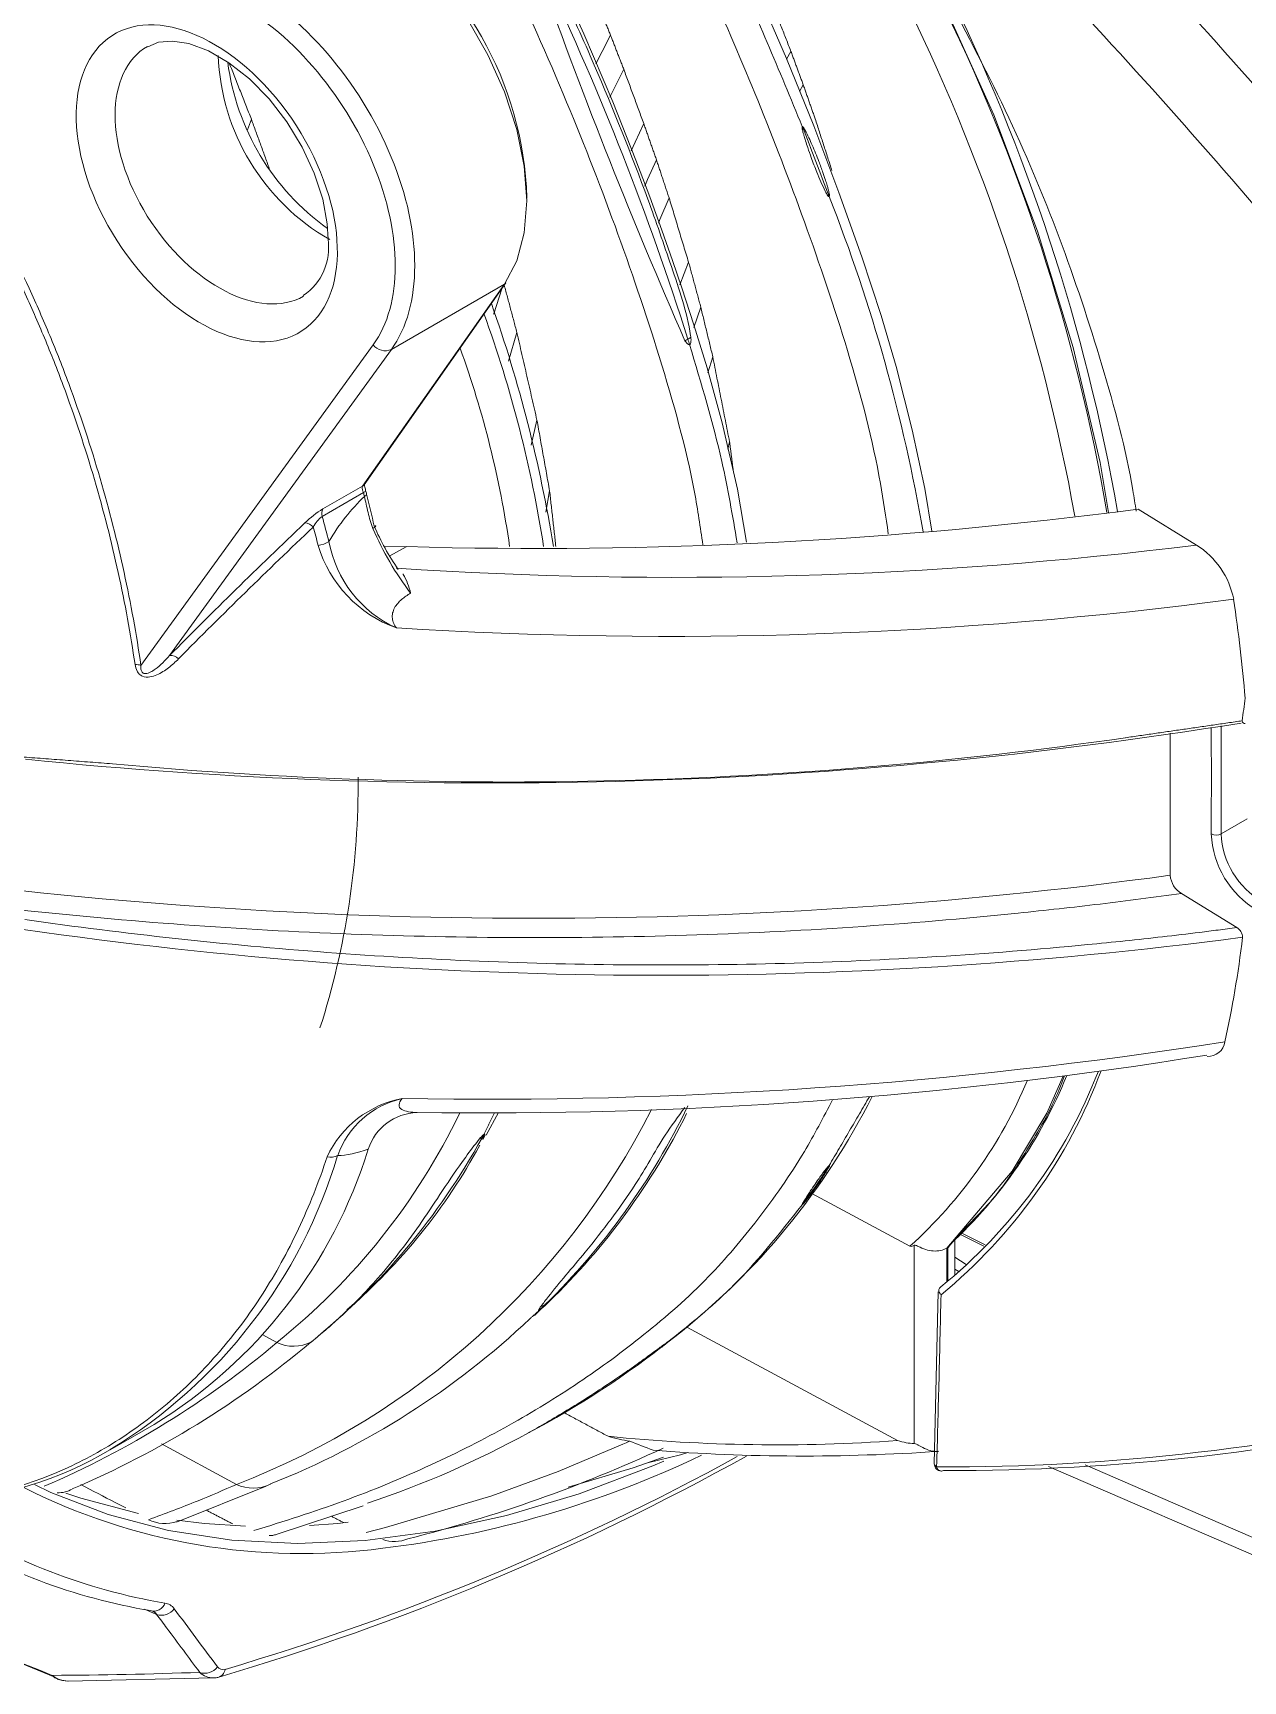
# Model space of a CAD drawing. Extents: x 9.3 to 87, y 1.1 to 68.8.
# Drawn here: x 60.612 to 63.181, y 1.246 to 4.746 of the extents above; entities that cross this region are included whole.
import ezdxf

# ---------------------------------------------------------------- set-up
doc = ezdxf.new("R2010")
doc.units = 0
doc.header["$MEASUREMENT"] = 0
doc.linetypes.add('SLD-Solid', pattern=[0])
doc.layers.add('OBJECT', color=7, linetype='CONTINUOUS')

msp = doc.modelspace()

# ---------------------------------------------------------------- linework, layer by layer
at = {"layer": 'OBJECT', "linetype": 'SLD-Solid', "lineweight": 15}
for p, q in [((62.2214, 4.7062), (62.2119, 4.6898)), ((62.2474, 4.6357), (62.2395, 4.6216)), ((61.0759, 4.5624), (61.0674, 4.54)), ((62.004, 4.2591), (61.9854, 4.2105)), ((61.312, 3.7835), (61.6132, 4.2122)), ((61.3151, 3.7863), (61.6163, 4.215)), ((61.373, 4.0735), (61.6132, 4.2122)), ((62.0299, 4.1634), (62.0149, 4.1204)), ((61.6395, 4.1096), (61.6217, 4.0489)), ((60.8414, 3.4026), (61.3345, 4.0835)), ((61.373, 4.0735), (60.9021, 3.4234)), ((62.0554, 4.058), (62.0446, 4.0236)), ((61.6821, 3.9234), (61.6698, 3.8705)), ((62.091, 3.8775), (62.0871, 3.8616)), ((61.2278, 3.7349), (61.312, 3.7835)), ((61.3149, 3.7861), (61.3151, 3.7863)), ((61.316, 3.7836), (61.316, 3.7836)), ((61.3139, 3.7695), (61.2264, 3.719)), ((61.709, 3.773), (61.7011, 3.728)), ((62.9586, 3.7344), (63.0823, 3.658)), ((61.4045, 3.6547), (61.357, 3.6552)), ((61.4045, 3.6547), (61.3701, 3.6349)), ((63.0266, 3.2583), (63.0266, 2.9568)), ((63.1345, 3.0449), (63.1897, 3.0767)), ((63.168, 2.8457), (63.0505, 2.9183)), ((61.5741, 2.405), (61.6005, 2.4527)), ((62.474, 2.1689), (62.2657, 2.281)), ((62.4828, 1.7498), (62.4828, 2.1707)), ((62.5694, 2.1082), (62.5694, 2.1826)), ((62.6308, 2.1689), (62.5811, 2.1939)), ((62.6338, 2.1719), (62.5842, 2.1969)), ((62.5547, 2.1662), (62.5523, 2.1648)), ((62.5523, 2.1648), (62.5523, 2.0937)), ((62.5547, 2.0957), (62.5547, 2.1662)), ((62.5694, 2.1455), (62.593, 2.1303)), ((62.5775, 2.1151), (62.5694, 2.1203)), ((62.534, 2.0722), (62.5256, 1.707)), ((61.6771, 2.0219), (61.6926, 2.0371)), ((61.7013, 2.0451), (61.7061, 2.0497)), ((62.4478, 1.7562), (62.0001, 1.9972)), ((61.1003, 1.9808), (61.1301, 1.9647)), ((60.7758, 1.7364), (60.8691, 1.7902)), ((61.0441, 1.6632), (60.8847, 1.7491)), ((62.7679, 1.7015), (63.7987, 1.2544)), ((62.8462, 1.7045), (63.7723, 1.3028)), ((60.9166, 1.5833), (61.107, 1.6597)), ((61.1285, 1.5569), (61.3129, 1.6179)), ((60.6865, 1.2456), (60.9957, 1.2522))]:
    msp.add_line(p, q, dxfattribs=at)
at = {"layer": 'OBJECT', "linetype": 'SLD-Solid', "lineweight": 15, "flags": 128}
for points in [[(62.5201, 3.6876), (62.5052, 3.7782), (62.479, 3.9026), (62.4449, 4.0376), (62.4131, 4.146), (62.3721, 4.2699), (62.3233, 4.4069), (62.2696, 4.5486), (62.2117, 4.6914), (62.15, 4.8341), (62.0864, 4.9718), (61.9569, 5.229), (61.825, 5.4743), (61.6871, 5.7154), (61.6321, 5.808), (61.574, 5.9038), (61.5196, 5.9913)], [(62.1273, 3.6643), (62.1076, 3.7766), (62.0754, 3.9179), (62.0437, 4.0343), (62.0154, 4.126), (61.9898, 4.2044), (61.9701, 4.2627), (61.9475, 4.327), (61.9218, 4.3978), (61.8923, 4.4755), (61.8429, 4.5992), (61.7813, 4.7442), (61.7025, 4.9181), (61.6013, 5.1264), (61.473, 5.3706), (61.3155, 5.6481), (61.1282, 5.953)], [(61.6132, 4.2122), (61.6393, 4.2617), (61.6552, 4.3212), (61.6606, 4.389), (61.6552, 4.463), (61.6393, 4.5409), (61.6132, 4.6205), (61.5779, 4.6992), (61.5343, 4.7747), (61.4838, 4.8446), (61.428, 4.9069), (61.3685, 4.9597), (61.3071, 5.0014)], [(62.8958, 3.7275), (62.8777, 3.8337), (62.8204, 4.0776), (62.7448, 4.3248), (62.652, 4.5715), (62.5352, 4.831), (62.5352, 4.8311), (62.5352, 4.8311)], [(60.856, 4.7165), (60.8787, 4.7261), (60.9085, 4.7285), (60.9431, 4.723), (60.9847, 4.7075), (61.0282, 4.6823), (61.0717, 4.648), (61.1133, 4.6056), (61.1513, 4.5568), (61.1838, 4.5035), (61.2094, 4.4479), (61.2273, 4.3927), (61.2368, 4.3402), (61.2386, 4.308)], [(61.8383, 4.7409), (61.8203, 4.7064), (61.8068, 4.6799)], [(61.8664, 4.6685), (61.8482, 4.6323), (61.8367, 4.609)], [(61.9089, 4.5531), (61.8903, 4.5138), (61.882, 4.4956)], [(61.9358, 4.4762), (61.9169, 4.4342), (61.9108, 4.4204)], [(61.9626, 4.3953), (61.9432, 4.3497), (61.9398, 4.3415)], [(61.6075, 4.2024), (61.5902, 4.149), (61.59, 4.1482)], [(61.6163, 4.215), (61.6151, 4.2136), (61.6132, 4.2122)], [(61.3151, 3.7863), (61.3139, 3.785), (61.312, 3.7835)], [(61.3339, 3.6934), (61.336, 3.6947), (61.3378, 3.6958), (61.339, 3.6968), (61.3396, 3.6976), (61.3397, 3.6982), (61.3392, 3.6986), (61.3381, 3.6986), (61.3366, 3.6984)], [(61.3984, 3.5959), (61.3981, 3.5962), (61.3978, 3.5967)], [(62.7993, 2.5305), (62.7644, 2.4516), (62.6913, 2.3285), (62.552, 2.1646), (62.552, 2.1646), (62.552, 2.1646)], [(61.7061, 2.0497), (61.7066, 2.0502), (61.7075, 2.0512)], [(61.9034, 1.923), (61.9155, 1.9314), (61.9745, 1.9766)], [(61.3197, 1.5611), (61.3606, 1.5715), (61.5861, 1.6387), (61.7268, 1.6903), (61.8643, 1.7485), (61.8643, 1.7485), (61.8643, 1.7485)], [(61.7481, 1.657), (61.8861, 1.6983), (61.9506, 1.7213)], [(61.9168, 1.7093), (61.9865, 1.726), (62.0024, 1.7307)], [(60.6152, 1.6626), (60.6498, 1.6462), (60.7717, 1.5992), (60.9, 1.5654), (61.0341, 1.5449), (61.1735, 1.5378), (61.3176, 1.5442), (61.4658, 1.564), (61.6173, 1.5971), (61.7716, 1.6434), (61.9281, 1.7027), (61.9513, 1.7126)], [(60.8365, 1.6015), (60.7138, 1.6337), (60.6818, 1.6444)], [(59.8451, 1.5958), (60.2075, 1.4391), (60.6582, 1.2539), (60.6594, 1.2535)], [(61.0633, 1.5746), (60.9762, 1.5804), (60.9176, 1.5874)], [(61.281, 1.5826), (61.2595, 1.5804), (61.1989, 1.576)]]:
    msp.add_lwpolyline(points, dxfattribs=at)
at = {"layer": 'OBJECT', "linetype": 'SLD-Solid', "lineweight": 15}
for centre, radius, start, end in [((52.8087, -4.498), 13.8379, 37.627, 44.84534), ((52.9216, -4.4272), 13.5391, 37.8644, 44.77177), ((60.9276, 4.3743), 0.7333, 1.6308, 57.8615), ((56.1772, 2.2543), 6.1093, 17.53915, 25.31796), ((72.698, 8.7884), 11.6868, 199.6321, 203.69353), ((58.7564, 2.987), 4.133, 10.2102, 26.5403), ((58.825, 3.0111), 4.1523, 9.9644, 26.3106), ((58.9464, 3.048), 4.0038, 9.7662, 26.4175), ((61.4777, 4.7166), 0.4728, 182.2626, 240.1041), ((61.5385, 4.7511), 0.5173, 187.479, 234.4004), ((56.4332, 2.2347), 6.2553, 20.23471, 21.69453), ((58.946, 3.0746), 3.608, 9.7636, 21.5213), ((61.1155, 4.2901), 0.1243, 304.6019, 8.2826), ((58.7869, 3.1827), 2.9679, 9.1608, 19.4525), ((59.1229, 3.2601), 2.6033, 8.7291, 19.9867), ((61.9488, 4.1887), 0.1076, 296.1465, 299.9029), ((61.9653, 4.1603), 0.0748, 299.7939, 305.4741), ((58.4866, 2.9898), 3.6856, 17.268, 17.4572), ((61.3602, 4.1033), 0.0325, 217.7367, 293.1497), ((59.5154, 3.3532), 2.1301, 8.1461, 19.8489), ((61.3345, 3.7805), 0.0234, 175.8003, 208.071), ((61.3067, 3.7903), 0.00926, 299.1946, 332.7725), ((61.3208, 3.7774), 0.0108, 144.9967, 153.2882), ((61.3107, 3.7771), 0.00827, 292.5887, 339.0922), ((61.3127, 3.7691), 0.00822, 292.5167, 339.5033), ((61.3421, 3.5482), 0.219, 121.482, 134.1468), ((61.2692, 3.6632), 0.0704, 127.5482, 151.7551), ((61.2453, 3.7253), 0.02, 151.212, 198.6403), ((61.6797, 13.4794), 9.8285, 268.39534, 277.47639), ((69.7725, -5.3388), 12.4499, 133.47053, 135.31253), ((61.1872, 3.6786), 0.0269, 41.7928, 84.8886), ((61.9315, 3.949), 0.65, 203.1535, 217.2176), ((61.2062, 3.7249), 0.0686, 279.4825, 300.0178), ((61.4758, 3.7358), 0.27, 196.9055, 250.0233), ((61.4881, 3.711), 0.2517, 190.4187, 245.4723), ((61.9727, 12.6125), 9.023, 266.25581, 277.06346), ((62.9887, 3.5092), 0.1758, 11.0647, 57.8553), ((61.2783, 3.5259), 0.1388, 12.4363, 30.2248), ((61.9584, 12.6768), 9.2127, 266.42284, 277.5022), ((60.8307, 3.3668), 0.0374, 73.3598, 92.7124), ((60.9042, 3.3993), 0.0242, 45.2449, 95.0676), ((61.5935, 13.0607), 9.9079, 264.2215, 279.1983), ((-20.2619, 3.164), 83.3757, 359.917976, 0.073518), ((61.6223, 12.3228), 9.1679, 264.73259, 278.20824), ((59.6079, 3.1498), 1.6944, 342.2229, 0.512), ((63.1239, 3.0655), 0.0232, 244.0853, 297.1886), ((63.3108, 3.0527), 0.1972, 182.3483, 239.7487), ((63.3097, 3.0525), 0.1753, 182.5075, 239.9098), ((61.6734, 12.9332), 10.0678, 261.79875, 277.72463), ((63.0746, 2.9598), 0.048, 183.6339, 239.8652), ((61.9464, 12.2092), 9.4648, 261.77023, 277.48812), ((63.1566, 2.8254), 0.0233, 359.4299, 60.6664), ((61.5725, 12.6367), 10.1557, 269.00369, 278.89263), ((63.1067, 2.6082), 0.0361, 267.3493, 351.7916), ((61.5771, 12.0042), 9.5522, 269.10126, 279.20161), ((61.8023, 2.9087), 0.9993, 312.2364, 337.192), ((61.8465, 2.9398), 1.1022, 308.9459, 338.7847), ((61.8304, 2.9318), 1.1194, 309.3438, 339.6081), ((61.8689, 2.9145), 1.0132, 312.9522, 337.7956), ((61.0375, 3.1736), 1.5201, 308.0533, 333.1557), ((60.4499, 3.2062), 1.6534, 291.061, 333.1598), ((60.2475, 3.0664), 1.4116, 308.6979, 334.2048), ((61.4363, 2.2661), 0.2202, 100.5701, 155.0421), ((61.4373, 2.2977), 0.1894, 102.6228, 160.2518), ((61.4299, 2.3417), 0.111, 91.1977, 162.4528), ((60.6398, 3.1252), 1.5134, 314.4545, 334.2132), ((60.6916, 3.1014), 1.4612, 314.0484, 333.5539), ((60.2815, 3.1054), 1.4654, 308.9359, 331.1899), ((60.4772, 2.9687), 1.2313, 310.6064, 331.6191), ((61.5957, 2.3689), 0.0455, 125.1789, 142.9936), ((61.5469, 2.4316), 0.0374, 289.3254, 299.8901), ((60.62, 2.9307), 1.0847, 330.66, 331.0801), ((61.5489, 2.4282), 0.0334, 299.8993, 311.2896), ((60.2068, 2.676), 1.0981, 301.2413, 343.3672), ((60.3162, 2.6897), 1.0558, 301.5792, 342.6689), ((61.2442, 2.3905), 0.0324, 256.5509, 297.1921), ((60.9742, 3.1918), 1.5778, 323.6774, 327.3344), ((62.4763, 2.1799), 0.0113, 258.0464, 305.3209), ((61.6259, 2.1186), 0.1054, 305.3963, 316.9512), ((60.3576, 3.4348), 1.932, 313.4751, 313.9965), ((61.6821, 2.0755), 0.0353, 283.7591, 299.8608), ((61.6832, 2.0734), 0.0329, 299.9449, 313.9891), ((60.4792, 3.2718), 1.7294, 291.6279, 313.4179), ((59.8577, 3.4698), 1.9709, 293.2587, 310.2105), ((59.9061, 3.5031), 2.0111, 293.1153, 310.1312), ((61.1655, 2.0368), 0.0803, 243.8537, 297.3008), ((61.204, 1.9635), 0.00256, 128.3723, 128.898), ((60.7642, 3.4797), 1.9296, 297.7893, 308.5477), ((62.5547, 6.3057), 4.6052, 269.6994, 283.5544), ((62.5692, 6.2895), 4.5967, 269.6986, 283.5238), ((60.6884, 3.5387), 2.0175, 288.3232, 298.9126), ((62.1936, 5.3457), 3.5985, 264.2494, 274.0511), ((62.5971, 3.521), 1.9062, 247.8704, 249.4743), ((60.3641, 2.4322), 0.8082, 273.9103, 300.6723), ((59.4398, 6.5637), 5.5362, 286.4214, 299.0369), ((59.4665, 6.5448), 5.4984, 286.4103, 298.7051), ((61.0921, 3.6831), 2.1716, 276.9543, 295.6215), ((60.6428, 4.5632), 3.1112, 284.2403, 294.8401), ((62.2472, 5.8581), 4.1347, 265.5822, 273.9866), ((62.5406, 1.7066), 0.015, 178.3422, 270.1567), ((62.5332, 1.7077), 0.00766, 185.3036, 250.0911), ((62.5418, 1.7029), 0.0114, 192.2025, 264.2013), ((62.5405, 1.6999), 0.00837, 270.4263, 302.511), ((61.1827, 2.8262), 1.3101, 243.1038, 277.5553), ((60.6641, 1.7093), 0.0642, 269.743, 299.4348), ((61.0795, 1.736), 0.0809, 244.065, 297.1173), ((61.0948, 2.6286), 1.2341, 237.0565, 260.5539), ((60.8923, 1.6603), 0.0802, 244.1386, 288.7348), ((61.0654, 2.6202), 1.2418, 237.8979, 260.5665), ((61.3792, 1.6156), 0.0738, 250.5364, 293.0507), ((60.869, 1.4183), 0.0243, 252.7072, 343.0584), ((60.8854, 1.4183), 0.033, 250.9841, 324.1306), ((60.977, 1.2951), 0.033, 251.0173, 324.1269), ((60.9936, 1.2901), 0.0378, 223.7152, 273.1961), ((61.0155, 1.2844), 0.0146, 215.8031, 287.4293), ((61.0007, 1.2722), 0.0193, 282.314, 354.607), ((60.674, 1.2751), 0.0272, 220.073, 252.3771), ((60.6864, 1.2976), 0.052, 230.2668, 270.1034), ((60.6861, 1.3055), 0.06, 248.2054, 270.4201)]:
    msp.add_arc(centre, radius, start, end, dxfattribs=at)
for centre, major_axis, ratio, start_param, end_param in [((61.0517, 4.4457), (-0.2693, 0.4216), 0.605053, 3.376316, 5.470711), ((61.0316, 4.4328), (-0.2544, 0.3956), 0.606761, 3.374403, 5.468799), ((61.0214, 4.4521), (-0.1718, 0.2615), 0.612176, 6.247316, 9.384772)]:
    msp.add_ellipse(centre, major_axis=major_axis, ratio=ratio, start_param=start_param, end_param=end_param, dxfattribs=at)
msp.add_ellipse((60.9812, 4.4263), major_axis=(-0.2016, 0.3135), ratio=0.606761, dxfattribs=at)
for points, knots in [([(61.1149, 6.4489), (61.1671, 6.372), (61.2841, 6.2), (61.4537, 5.933), (61.6205, 5.6565), (61.7714, 5.3901), (61.9132, 5.1218), (62.0424, 4.8599), (62.1546, 4.5981), (62.2535, 4.3397), (62.3461, 4.0672), (62.4047, 3.8441), (62.4228, 3.7174), (62.4279, 3.6821)], [0, 0, 0, 0, 0.089122, 0.199541, 0.302126, 0.397229, 0.491555, 0.591893, 0.676697, 0.766801, 0.862116, 0.961521, 1, 1, 1, 1]), ([(61.0441, 5.9203), (61.1152, 5.8062), (61.2549, 5.582), (61.4419, 5.2447), (61.603, 4.9237), (61.7377, 4.6227), (61.8499, 4.3371), (61.9455, 4.0543), (62.0097, 3.826), (62.029, 3.6958), (62.0344, 3.6588)], [0, 0, 0, 0, 0.158864, 0.312281, 0.455055, 0.584144, 0.705414, 0.824941, 0.95025, 1, 1, 1, 1]), ([(62.2454, 4.547), (62.1962, 4.6661), (62.1116, 4.8711), (62.0095, 5.0715), (61.9666, 5.1555)], [0, 0, 0, 0, 0.580628, 1, 1, 1, 1]), ([(60.8289, 3.4041), (60.8241, 3.4366), (60.8188, 3.469), (60.8069, 3.5342), (60.8004, 3.5669), (60.7788, 3.6652), (60.762, 3.7311), (60.7232, 3.8636), (60.7013, 3.9302), (60.6638, 4.0308), (60.6504, 4.0646), (60.6226, 4.1314), (60.608, 4.1647), (60.5623, 4.2638), (60.5293, 4.3292), (60.4749, 4.4257), (60.456, 4.4577), (60.4262, 4.5052), (60.4161, 4.5209), (60.3955, 4.552), (60.3851, 4.5674), (60.3532, 4.613), (60.3314, 4.6428), (60.2863, 4.7008), (60.2631, 4.7291), (60.2151, 4.784), (60.1903, 4.8108), (60.1522, 4.8493), (60.1393, 4.8618), (60.1198, 4.8802), (60.11, 4.8892), (60.0985, 4.8996), (60.0935, 4.904), (60.0902, 4.9069), (60.0886, 4.9084), (60.0869, 4.9098)], [0, 0, 0, 0, 0.0625, 0.0625, 0.125, 0.125, 0.25, 0.25, 0.375, 0.375, 0.4375, 0.4375, 0.5, 0.5, 0.625, 0.625, 0.6875, 0.6875, 0.71875, 0.71875, 0.75, 0.75, 0.8125, 0.8125, 0.875, 0.875, 0.9375, 0.9375, 0.96875, 0.96875, 0.984375, 0.992187, 0.996094, 0.996094, 1, 1, 1, 1]), ([(60.0923, 4.9203), (60.1191, 4.8971), (60.1454, 4.8726), (60.1841, 4.834), (60.1968, 4.8208), (60.2219, 4.794), (60.2343, 4.7804), (60.2707, 4.739), (60.2942, 4.7105), (60.3398, 4.6522), (60.3619, 4.6223), (60.3942, 4.5763), (60.4047, 4.5608), (60.4255, 4.5295), (60.4358, 4.5136), (60.4658, 4.4657), (60.485, 4.4335), (60.5399, 4.3361), (60.5732, 4.2702), (60.6192, 4.1701), (60.6339, 4.1366), (60.662, 4.0691), (60.6754, 4.035), (60.7132, 3.9335), (60.7352, 3.8662), (60.7742, 3.7325), (60.7911, 3.666), (60.8127, 3.5668), (60.8193, 3.5338), (60.8312, 3.4681), (60.8365, 3.4353), (60.8414, 3.4026)], [0, 0, 0, 0, 0.0625, 0.0625, 0.09375, 0.09375, 0.125, 0.125, 0.1875, 0.1875, 0.25, 0.25, 0.28125, 0.28125, 0.3125, 0.3125, 0.375, 0.375, 0.5, 0.5, 0.5625, 0.5625, 0.625, 0.625, 0.75, 0.75, 0.875, 0.875, 0.9375, 0.9375, 1, 1, 1, 1]), ([(61.7075, 4.8717), (61.7148, 4.8594), (61.7513, 4.7978), (61.8224, 4.6365), (61.9018, 4.441), (61.9596, 4.2732), (61.9919, 4.1781), (62.0051, 4.1272), (62.0085, 4.1005), (62.0087, 4.0994)], [0, 0, 0, 0, 0.052148, 0.260687, 0.628917, 0.812119, 0.904433, 0.996168, 1, 1, 1, 1]), ([(62.54, 4.8472), (62.5869, 4.7592), (62.6807, 4.5829), (62.7945, 4.3116), (62.884, 4.0414), (62.9365, 3.8463), (62.952, 3.745), (62.9543, 3.7301)], [0, 0, 0, 0, 0.240293, 0.481356, 0.721647, 0.959227, 1, 1, 1, 1]), ([(62.3024, 4.3982), (62.3023, 4.3982), (62.3022, 4.3981), (62.3018, 4.3982), (62.3009, 4.3987), (62.298, 4.4022), (62.289, 4.419), (62.2775, 4.4463), (62.2656, 4.4776), (62.2578, 4.4999), (62.2528, 4.5151), (62.2496, 4.5253), (62.2476, 4.5323), (62.2464, 4.537), (62.2457, 4.5403), (62.2453, 4.5425), (62.2451, 4.544), (62.245, 4.545), (62.245, 4.5458), (62.245, 4.5464), (62.2452, 4.5468), (62.2453, 4.5469), (62.2454, 4.547), (62.2454, 4.547)], [0, 0, 0, 0, 0.001791, 0.004142, 0.008453, 0.023139, 0.09304, 0.370848, 0.576813, 0.71516, 0.808074, 0.870488, 0.912447, 0.940688, 0.959739, 0.972628, 0.981392, 0.987398, 0.99156, 0.995982, 0.997755, 0.999226, 1, 1, 1, 1]), ([(62.2454, 4.547), (62.2454, 4.547), (62.2456, 4.5471), (62.2458, 4.547), (62.2465, 4.5466), (62.2488, 4.544), (62.2559, 4.5312), (62.2669, 4.5068), (62.2792, 4.4767), (62.2885, 4.4517), (62.2943, 4.4346), (62.2979, 4.423), (62.3002, 4.4151), (62.3015, 4.4097), (62.3023, 4.406), (62.3027, 4.4034), (62.3029, 4.4017), (62.303, 4.4004), (62.303, 4.3994), (62.3028, 4.3988), (62.3026, 4.3984), (62.3025, 4.3982), (62.3024, 4.3982)], [0, 0, 0, 0, 0.001329, 0.003074, 0.006297, 0.017479, 0.071214, 0.284802, 0.518441, 0.675322, 0.780747, 0.851666, 0.899436, 0.931673, 0.953487, 0.968304, 0.978429, 0.98541, 0.992312, 0.99526, 0.998236, 1, 1, 1, 1]), ([(62.0087, 4.0994), (62.0091, 4.0956), (62.0095, 4.0912), (62.0084, 4.0864), (62.0077, 4.0849), (62.0068, 4.0841), (62.0063, 4.0839), (62.0061, 4.0838)], [0, 0, 0, 0, 0.648452, 0.759864, 0.87221, 0.946561, 1, 1, 1, 1]), ([(62.0061, 4.0838), (62.0056, 4.0838), (62.0045, 4.0837), (62.0018, 4.0851), (61.999, 4.0881), (61.997, 4.091), (61.9962, 4.0921)], [0, 0, 0, 0, 0.11024, 0.273219, 0.70661, 1, 1, 1, 1]), ([(62.0061, 4.0838), (62.031, 4.0006), (62.0737, 3.8585), (62.0974, 3.7204), (62.1072, 3.6631)], [0, 0, 0, 0, 0.584892, 1, 1, 1, 1]), ([(61.3158, 3.7615), (61.3017, 3.7479), (61.2882, 3.7332), (61.2628, 3.7011), (61.2511, 3.684), (61.2405, 3.6655)], [0, 0, 0, 0, 0.5, 0.5, 1, 1, 1, 1]), ([(61.3339, 3.6934), (61.3293, 3.7045), (61.3262, 3.716), (61.3208, 3.739), (61.3184, 3.7505), (61.3158, 3.7615)], [0, 0, 0, 0, 0.5, 0.5, 1, 1, 1, 1]), ([(60.9021, 3.4234), (60.9481, 3.4699), (60.9949, 3.5166), (61.0907, 3.6106), (61.1396, 3.6578), (61.1896, 3.7053)], [0, 0, 0, 0, 0.5, 0.5, 1, 1, 1, 1]), ([(61.3366, 3.6984), (61.3434, 3.6826), (61.3511, 3.6667), (61.3683, 3.6358), (61.3776, 3.6207), (61.3876, 3.6062)], [0, 0, 0, 0, 0.5, 0.5, 1, 1, 1, 1]), ([(61.3836, 3.482), (61.3814, 3.485), (61.3796, 3.4882), (61.3766, 3.495), (61.3756, 3.4987), (61.3748, 3.5062), (61.3749, 3.5101), (61.3766, 3.5176), (61.378, 3.5213), (61.3817, 3.5282), (61.384, 3.5314), (61.3891, 3.5373), (61.3919, 3.5401), (61.4007, 3.5477), (61.4072, 3.552), (61.4139, 3.5558)], [0, 0, 0, 0, 0.125, 0.125, 0.25, 0.25, 0.375, 0.375, 0.5, 0.5, 0.625, 0.625, 0.75, 0.75, 1, 1, 1, 1]), ([(60.9213, 3.4165), (60.9146, 3.4097), (60.9075, 3.4034), (60.8961, 3.3946), (60.8922, 3.3919), (60.8839, 3.3868), (60.8795, 3.3844), (60.8703, 3.3805), (60.8655, 3.3789), (60.8551, 3.3774), (60.8496, 3.3776), (60.8421, 3.3808), (60.8398, 3.3823), (60.836, 3.386), (60.8345, 3.3881), (60.8309, 3.3946), (60.8296, 3.3994), (60.8289, 3.4041)], [0, 0, 0, 0, 0.25, 0.25, 0.375, 0.375, 0.5, 0.5, 0.625, 0.625, 0.75, 0.75, 0.8125, 0.8125, 0.875, 0.875, 1, 1, 1, 1]), ([(60.8414, 3.4026), (60.8411, 3.3992), (60.841, 3.3957), (60.8425, 3.3904), (60.8433, 3.3886), (60.8457, 3.3864), (60.8467, 3.3859), (60.8488, 3.3852), (60.8499, 3.3851), (60.8531, 3.3852), (60.8551, 3.3857), (60.8587, 3.3869), (60.8605, 3.3877), (60.8654, 3.3903), (60.8685, 3.3923), (60.8773, 3.3987), (60.8826, 3.4034), (60.8927, 3.4131), (60.8975, 3.4182), (60.9021, 3.4234)], [0, 0, 0, 0, 0.125, 0.125, 0.1875, 0.1875, 0.21875, 0.21875, 0.25, 0.25, 0.3125, 0.3125, 0.375, 0.375, 0.5, 0.5, 0.75, 0.75, 1, 1, 1, 1]), ([(63.1796, 3.285), (63.1794, 3.2828), (63.1802, 3.2811), (63.1825, 3.2794), (63.184, 3.2791), (63.1856, 3.2791)], [0, 0, 0, 0, 0.5, 0.5, 1, 1, 1, 1]), ([(60.2285, 2.9282), (60.3449, 2.9114), (60.4618, 2.8966), (60.697, 2.8711), (60.8149, 2.8604), (61.1692, 2.8345), (61.4062, 2.8254), (61.8816, 2.8237), (62.1178, 2.8311), (62.4699, 2.8546), (62.587, 2.8645), (62.7616, 2.8824), (62.8197, 2.8888), (62.9064, 2.8993), (62.9353, 2.9029), (62.9929, 2.9104), (63.0217, 2.9143), (63.0505, 2.9183)], [0, 0, 0, 0, 0.125, 0.125, 0.25, 0.25, 0.5, 0.5, 0.75, 0.75, 0.875, 0.875, 0.9375, 0.9375, 0.96875, 0.96875, 1, 1, 1, 1]), ([(60.5949, 2.8627), (60.8072, 2.8325), (61.0209, 2.8092), (61.3436, 2.785), (61.4515, 2.7788), (61.668, 2.7699), (61.7763, 2.7673), (62.1004, 2.765), (62.3158, 2.7709), (62.6381, 2.7907), (62.7449, 2.7992), (62.9042, 2.8146), (62.9572, 2.8201), (63.0364, 2.8292), (63.076, 2.8339), (63.1154, 2.8389), (63.1417, 2.8422), (63.1549, 2.844), (63.168, 2.8457)], [0, 0, 0, 0, 0.25, 0.25, 0.375, 0.375, 0.5, 0.5, 0.75, 0.75, 0.875, 0.875, 0.9375, 0.9375, 0.96875, 0.984375, 0.984375, 1, 1, 1, 1]), ([(62.555, 2.1664), (62.555, 2.1664), (62.5826, 2.2014), (62.6479, 2.2577), (62.7237, 2.3738), (62.7764, 2.4638), (62.7984, 2.5211), (62.8022, 2.5309)], [0, 0, 0, 0, 0.000004, 0.308585, 0.617166, 0.934712, 1, 1, 1, 1]), ([(61.081, 1.5649), (61.1446, 1.5849), (61.2731, 1.6253), (61.4538, 1.7007), (61.6205, 1.7848), (61.7714, 1.8769), (61.9132, 1.9814), (62.0425, 2.094), (62.1542, 2.2269), (62.2427, 2.3517), (62.2903, 2.4427), (62.3098, 2.48)], [0, 0, 0, 0, 0.127877, 0.257982, 0.378857, 0.490916, 0.602061, 0.720288, 0.820212, 0.926381, 1, 1, 1, 1]), ([(61.4276, 2.4527), (61.4212, 2.453), (61.4151, 2.4535), (61.4039, 2.4557), (61.3987, 2.4572), (61.3912, 2.4621), (61.389, 2.4654), (61.3896, 2.4736), (61.3922, 2.4781), (61.3959, 2.4825)], [0, 0, 0, 0, 0.25, 0.25, 0.5, 0.5, 0.75, 0.75, 1, 1, 1, 1]), ([(61.6905, 2.0412), (61.6957, 2.0481), (61.7217, 2.0825), (61.7952, 2.1669), (61.8708, 2.2664), (61.9225, 2.3513), (61.952, 2.4036), (61.9815, 2.4439), (61.9962, 2.4639)], [0, 0, 0, 0, 0.062759, 0.313599, 0.655294, 0.770719, 0.886051, 1, 1, 1, 1]), ([(61.2024, 1.9655), (61.2025, 1.9655), (61.2026, 1.9656), (61.2027, 1.9657), (61.203, 1.9659), (61.2038, 1.9666), (61.2057, 1.9681), (61.2098, 1.9714), (61.218, 1.9781), (61.235, 1.9923), (61.28, 2.0319), (61.3515, 2.1053), (61.4402, 2.2199), (61.5014, 2.3201), (61.5496, 2.3836), (61.5593, 2.3963)], [0, 0, 0, 0, 0.000262, 0.000524, 0.001048, 0.002095, 0.006286, 0.014668, 0.031432, 0.064959, 0.138785, 0.369256, 0.649154, 0.929435, 1, 1, 1, 1]), ([(61.5694, 2.4061), (61.5697, 2.4063), (61.5703, 2.4066), (61.571, 2.4067), (61.5718, 2.4062), (61.5715, 2.4047), (61.5711, 2.4034), (61.5709, 2.4031)], [0, 0, 0, 0, 0.074163, 0.16958, 0.336542, 0.837581, 1, 1, 1, 1]), ([(60.3995, 1.6255), (60.4902, 1.6314), (60.578, 1.6524), (60.7053, 1.7066), (60.7471, 1.7285), (60.8078, 1.7668), (60.8277, 1.7804), (60.8665, 1.8092), (60.8855, 1.8245), (60.9408, 1.8724), (60.9754, 1.9072), (61.0243, 1.9638), (61.0401, 1.9835), (61.0705, 2.0241), (61.0997, 2.0662), (61.1265, 2.1111), (61.1521, 2.1574), (61.1642, 2.1812), (61.1987, 2.2544), (61.219, 2.3055), (61.2367, 2.359)], [0, 0, 0, 0, 0.25, 0.25, 0.375, 0.375, 0.4375, 0.4375, 0.5, 0.5, 0.625, 0.625, 0.6875, 0.6875, 0.75, 0.8125, 0.8125, 0.875, 0.875, 1, 1, 1, 1]), ([(62.2454, 2.2572), (62.2453, 2.2572), (62.2452, 2.2571), (62.2451, 2.2571), (62.2449, 2.2572), (62.2453, 2.2586), (62.249, 2.2655), (62.2577, 2.2789), (62.2687, 2.2955), (62.2783, 2.3094), (62.2851, 2.3189), (62.29, 2.3255), (62.2934, 2.33), (62.2959, 2.3332), (62.2977, 2.3353), (62.299, 2.3368), (62.2999, 2.3379), (62.3007, 2.3387), (62.3013, 2.3393), (62.3018, 2.3398), (62.3021, 2.34), (62.3023, 2.3402), (62.3024, 2.3402)], [0, 0, 0, 0, 0.001356, 0.003124, 0.006403, 0.020434, 0.07584, 0.296521, 0.526308, 0.680607, 0.784301, 0.854058, 0.901049, 0.932764, 0.954227, 0.968808, 0.978774, 0.985651, 0.992508, 0.995405, 0.998332, 1, 1, 1, 1]), ([(62.3024, 2.3402), (62.3025, 2.3402), (62.3026, 2.3403), (62.3028, 2.3404), (62.3031, 2.3401), (62.3026, 2.3384), (62.298, 2.3296), (62.2883, 2.3145), (62.2764, 2.2971), (62.2674, 2.2845), (62.261, 2.276), (62.2565, 2.2701), (62.2533, 2.2661), (62.2511, 2.2633), (62.2495, 2.2614), (62.2484, 2.2601), (62.2475, 2.2592), (62.2469, 2.2586), (62.2464, 2.2581), (62.246, 2.2577), (62.2457, 2.2574), (62.2455, 2.2573), (62.2454, 2.2572), (62.2454, 2.2572)], [0, 0, 0, 0, 0.002022, 0.004559, 0.009359, 0.026708, 0.095535, 0.369717, 0.576053, 0.71465, 0.80773, 0.870257, 0.912291, 0.940584, 0.959667, 0.972579, 0.98136, 0.987374, 0.991542, 0.995972, 0.997746, 0.999219, 1, 1, 1, 1]), ([(62.2454, 2.2572), (62.1962, 2.1949), (62.1116, 2.0876), (62.0095, 2.0052), (61.9666, 1.9706)], [0, 0, 0, 0, 0.580628, 1, 1, 1, 1]), ([(62.4828, 2.1707), (62.4835, 2.1709), (62.485, 2.1712), (62.4881, 2.1702), (62.4951, 2.1669), (62.507, 2.1615), (62.5234, 2.1584), (62.5393, 2.159), (62.5478, 2.1627), (62.552, 2.1646)], [0, 0, 0, 0, 0.044777, 0.090385, 0.147987, 0.371181, 0.583864, 0.791847, 1, 1, 1, 1]), ([(62.54, 2.0661), (62.5385, 2.0026), (62.5356, 1.8809), (62.5322, 1.7589), (62.5306, 1.7005)], [0, 0, 0, 0, 0.521659, 1, 1, 1, 1]), ([(62.5393, 2.0826), (62.5383, 2.0819), (62.5363, 2.0804), (62.535, 2.0771), (62.5352, 2.0733), (62.5369, 2.0696), (62.5389, 2.0672), (62.54, 2.0662), (62.54, 2.0661)], [0, 0, 0, 0, 0.195976, 0.391807, 0.59221, 0.803669, 0.992146, 1, 1, 1, 1]), ([(61.6869, 2.0327), (61.6867, 2.0326), (61.6862, 2.0324), (61.6856, 2.0323), (61.6854, 2.0334), (61.6875, 2.0368), (61.6896, 2.0399), (61.6905, 2.0412)], [0, 0, 0, 0, 0.032723, 0.076597, 0.191829, 0.659607, 1, 1, 1, 1]), ([(61.2024, 1.9655), (61.2024, 1.9655), (61.2024, 1.9655), (61.2024, 1.9654), (61.2024, 1.9654)], [0, 0, 0, 0, 0.559654, 1, 1, 1, 1]), ([(61.6638, 1.7726), (61.6637, 1.7726), (61.6636, 1.7725), (61.6634, 1.7724), (61.6634, 1.7724), (61.6645, 1.773), (61.6719, 1.7771), (61.7073, 1.7973), (61.7757, 1.8379), (61.8465, 1.8845), (61.8951, 1.9188), (61.9173, 1.9348), (61.9324, 1.9459), (61.9428, 1.9535), (61.9499, 1.9587), (61.9548, 1.9623), (61.9583, 1.9648), (61.9607, 1.9665), (61.9624, 1.9677), (61.9636, 1.9686), (61.9645, 1.9692), (61.9652, 1.9697), (61.9658, 1.97), (61.9662, 1.9703), (61.9665, 1.9705), (61.9666, 1.9705), (61.9666, 1.9706)], [0, 0, 0, 0, 0.000522, 0.001189, 0.002443, 0.006958, 0.024865, 0.096172, 0.38105, 0.68937, 0.791599, 0.860055, 0.905918, 0.936664, 0.957292, 0.971146, 0.980464, 0.986744, 0.99099, 0.993874, 0.995846, 0.997211, 0.998641, 0.999215, 0.999698, 1, 1, 1, 1]), ([(61.9666, 1.9706), (61.9667, 1.9706), (61.9668, 1.9707), (61.967, 1.9707), (61.9671, 1.9707), (61.966, 1.9697), (61.9591, 1.9641), (61.947, 1.9546), (61.9351, 1.9462), (61.9303, 1.9427)], [0, 0, 0, 0, 0.002952, 0.006735, 0.013834, 0.045067, 0.168377, 0.659516, 1, 1, 1, 1]), ([(61.879, 1.7552), (61.8715, 1.7562), (61.8565, 1.7584), (61.8409, 1.763), (61.8331, 1.7653)], [0, 0, 0, 0, 0.498859, 1, 1, 1, 1]), ([(61.8643, 1.7485), (61.8643, 1.7485), (61.8693, 1.7504), (61.8742, 1.7528), (61.879, 1.7552)], [0, 0, 0, 0, 0.000082, 1, 1, 1, 1]), ([(62.4478, 1.7562), (62.454, 1.7544), (62.466, 1.751), (62.4773, 1.7502), (62.4828, 1.7498)], [0, 0, 0, 0, 0.513569, 1, 1, 1, 1]), ([(62.4828, 1.7498), (62.4832, 1.7498), (62.4846, 1.7496), (62.4881, 1.7484), (62.4963, 1.7439), (62.5084, 1.7374), (62.5229, 1.7329), (62.5312, 1.7332), (62.5346, 1.7333)], [0, 0, 0, 0, 0.024687, 0.111884, 0.222354, 0.534379, 0.810725, 1, 1, 1, 1]), ([(60.7138, 1.6626), (60.7382, 1.65), (60.7699, 1.6335), (60.8017, 1.617), (60.8091, 1.6131)], [0, 0, 0, 0, 0.765847, 1, 1, 1, 1]), ([(60.8573, 1.5881), (60.8927, 1.6012), (60.9558, 1.6246), (61.0171, 1.6514), (61.0441, 1.6632)], [0, 0, 0, 0, 0.559723, 1, 1, 1, 1]), ([(61.1165, 1.664), (61.1165, 1.664), (61.1164, 1.664), (61.1164, 1.664), (61.1164, 1.664)], [0, 0, 0, 0, 0.558241, 1, 1, 1, 1]), ([(61.1165, 1.664), (61.1165, 1.664), (61.1165, 1.6641), (61.1166, 1.6641), (61.1166, 1.6641)], [0, 0, 0, 0, 0.559885, 1, 1, 1, 1]), ([(61.1134, 1.5543), (61.116, 1.5544), (61.1214, 1.5545), (61.1261, 1.5561), (61.1285, 1.5569)], [0, 0, 0, 0, 0.482599, 1, 1, 1, 1]), ([(60.9121, 1.399), (60.9096, 1.4023), (60.9067, 1.405), (60.9, 1.4091), (60.8963, 1.4105), (60.8923, 1.4112)], [0, 0, 0, 0, 0.5, 0.5, 1, 1, 1, 1]), ([(60.8618, 1.3951), (60.8645, 1.3947), (60.8669, 1.3938), (60.8712, 1.3911), (60.8731, 1.3893), (60.8747, 1.3871)], [0, 0, 0, 0, 0.5, 0.5, 1, 1, 1, 1]), ([(60.8747, 1.3871), (60.8819, 1.3773), (60.8892, 1.3675), (60.8965, 1.3577), (60.9198, 1.3265), (60.943, 1.2952), (60.9662, 1.2639)], [0, 0, 0, 0, 0.001524, 0.001524, 0.001524, 0.006386854, 0.006386854, 0.006386854, 0.006386854]), ([(60.9957, 1.2523), (60.9963, 1.2522), (60.9993, 1.2519), (61.0024, 1.2527), (61.0048, 1.2534)], [0, 0, 0, 0, 0.221418, 1, 1, 1, 1])]:
    msp.add_open_spline(points, degree=3, knots=knots, dxfattribs=at)
for points, degree in [([(61.8383, 4.7409), (61.8097, 4.8118)], 1), ([(62.2214, 4.7062), (62.1801, 4.812)], 1), ([(61.8664, 4.6685), (61.8383, 4.7409)], 1), ([(62.2474, 4.6357), (62.2214, 4.7062)], 1), ([(61.0759, 4.5624), (61.0289, 4.6817)], 1), ([(61.9089, 4.5531), (61.8664, 4.6685)], 1), ([(62.2729, 4.563), (62.2474, 4.6357)], 1), ([(61.1138, 4.4579), (61.0759, 4.5624)], 1), ([(61.9358, 4.4762), (61.9089, 4.5531)], 1), ([(62.3084, 4.4533), (62.2729, 4.563)], 1), ([(61.9626, 4.3953), (61.9358, 4.4762)], 1), ([(62.004, 4.2591), (61.9626, 4.3953)], 1), ([(62.0299, 4.1634), (62.004, 4.2591)], 1), ([(61.6395, 4.1096), (61.6127, 4.2098)], 1), ([(62.0554, 4.058), (62.0299, 4.1634)], 1), ([(61.6821, 3.9234), (61.6395, 4.1096)], 1), ([(62.091, 3.8775), (62.0554, 4.058)], 1), ([(61.709, 3.773), (61.6821, 3.9234)], 1), ([(62.0994, 3.8122), (62.091, 3.8775)], 1), ([(61.316, 3.7836), (61.3154, 3.786)], 1), ([(61.316, 3.7836), (61.3168, 3.7805), (61.3176, 3.7773), (61.3184, 3.7742)], 3), ([(61.3158, 3.7615), (61.3152, 3.7642), (61.3145, 3.7668), (61.3139, 3.7695)], 3), ([(61.3184, 3.7742), (61.3191, 3.7715), (61.3197, 3.7689), (61.3204, 3.7662)], 3), ([(61.3204, 3.7662), (61.326, 3.7436), (61.3314, 3.721), (61.3366, 3.6984)], 3), ([(61.7222, 3.6552), (61.709, 3.773)], 1), ([(61.2264, 3.719), (61.2312, 3.7011), (61.2359, 3.6833), (61.2405, 3.6655)], 3), ([(61.2175, 3.6573), (61.2142, 3.6703), (61.2107, 3.6834), (61.2073, 3.6965)], 3), ([(63.1856, 3.3333), (63.1799, 3.4023), (63.1717, 3.4721), (63.1612, 3.5429)], 3), ([(63.1796, 3.285), (63.1814, 3.301), (63.1834, 3.3171), (63.1856, 3.3333)], 3), ([(62.9312, 3.2488), (63.1796, 3.285)], 1), ([(63.1345, 3.274), (63.1345, 3.0449)], 1), ([(60.5924, 3.2079), (60.7807, 3.1936)], 1), ([(63.1424, 2.6031), (63.1584, 2.6744), (63.171, 2.7483), (63.1799, 2.8252)], 3), ([(62.3881, 2.4866), (62.3024, 2.3402)], 1), ([(61.5917, 2.4526), (61.5694, 2.4061)], 1), ([(61.5709, 2.4031), (61.567, 2.3956)], 1), ([(61.259, 2.3617), (61.2779, 2.3614), (61.2998, 2.3665), (61.3241, 2.3752)], 3), ([(62.552, 2.1646), (62.5523, 2.1648)], 1), ([(62.5547, 2.1662), (62.555, 2.1664)], 1), ([(61.6678, 2.0156), (61.6869, 2.0327)], 1), ([(61.8331, 1.7653), (61.7382, 1.8164)], 1), ([(60.6531, 1.2576), (60.3842, 1.3651), (60.1147, 1.4785), (59.8447, 1.5975)], 3), ([(60.9797, 1.6086), (61.0362, 1.5792)], 1), ([(61.2456, 1.5956), (61.2719, 1.5819)], 1), ([(60.8489, 1.398), (60.8747, 1.3871)], 1), ([(61.0037, 1.2758), (60.9732, 1.3169), (60.9426, 1.3579), (60.9121, 1.399)], 3), ([(60.9662, 1.2639), (60.8623, 1.2603), (60.7578, 1.2582), (60.6531, 1.2576)], 3)]:
    msp.add_open_spline(points, degree=degree, dxfattribs=at)

doc.saveas('drawing.dxf')
